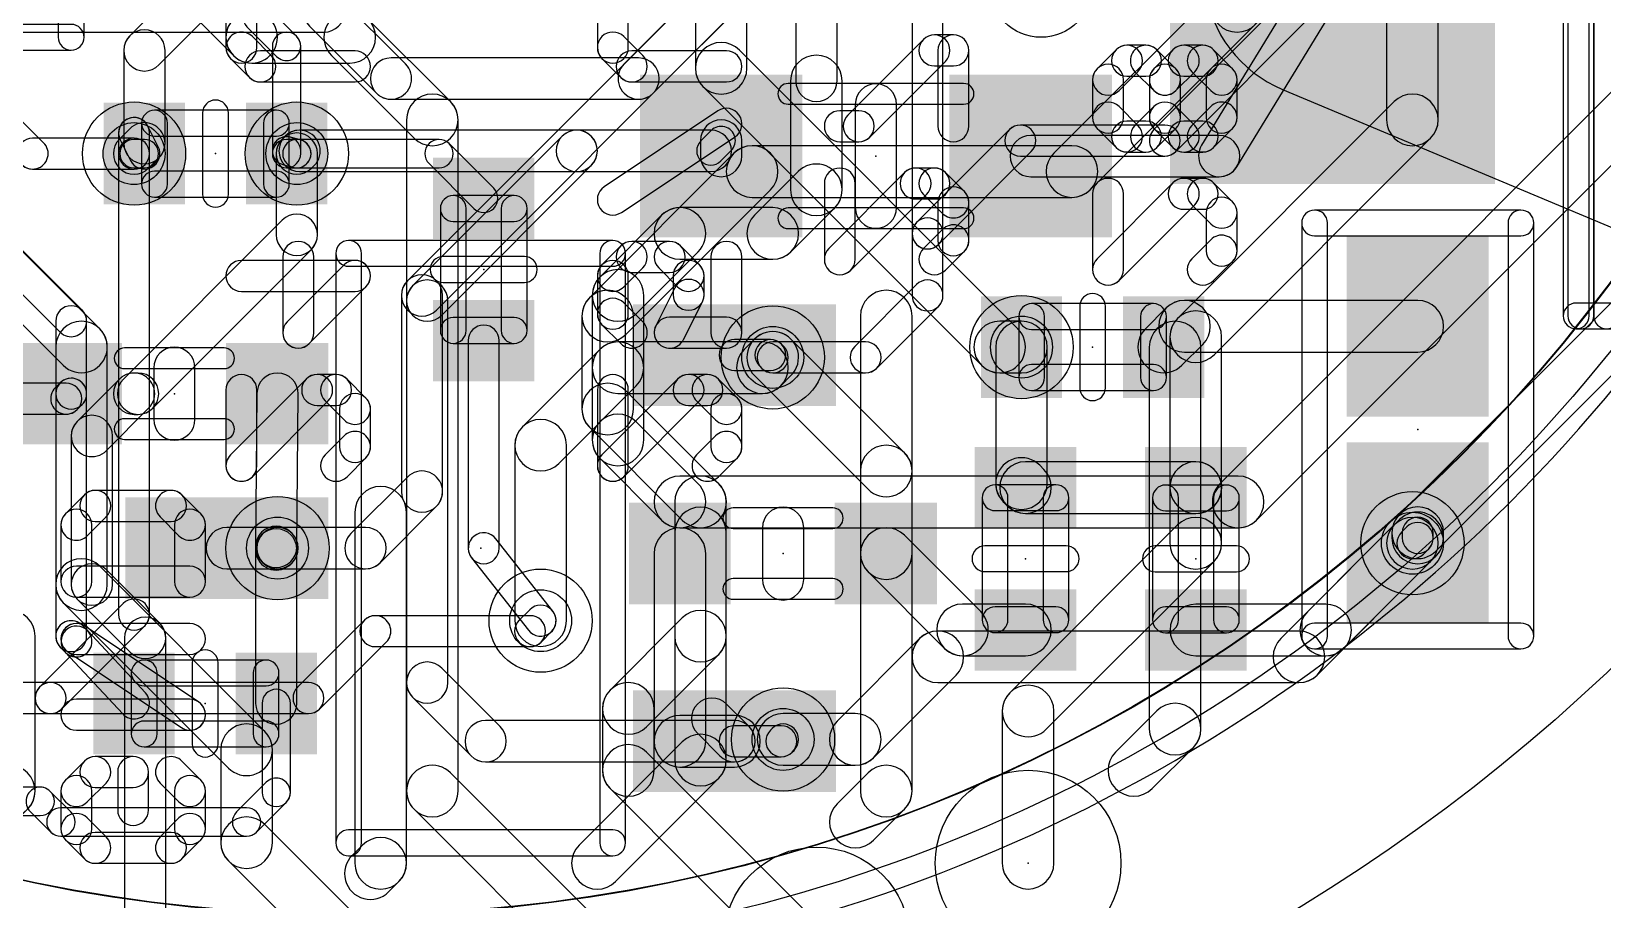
# Model space of a CAD drawing. Extents: x 0 to 2.5, y 0 to 3.1.
# Drawn here: x 0.571 to 0.8756, y 1.253 to 1.4211 of the extents above; entities that cross this region are included whole.
import ezdxf

# ---------------------------------------------------------------- set-up
doc = ezdxf.new("R2010")
doc.units = 0
for name, color, linetype in [('1', 22, 'CONTINUOUS'), ('15', 6, 'CONTINUOUS'), ('16', 175, 'CONTINUOUS'), ('17', 82, 'CONTINUOUS'), ('18', 82, 'CONTINUOUS'), ('19', 53, 'CONTINUOUS'), ('2', 4, 'CONTINUOUS'), ('21', 253, 'CONTINUOUS'), ('22', 253, 'CONTINUOUS'), ('23', 7, 'CONTINUOUS'), ('24', 7, 'CONTINUOUS'), ('31', 253, 'CONTINUOUS'), ('32', 253, 'CONTINUOUS'), ('46', 140, 'CONTINUOUS'), ('51', 253, 'CONTINUOUS')]:
    doc.layers.add(name, color=color, linetype=linetype)

# ---------------------------------------------------------------- blocks, each defined once
blk = doc.blocks.new('RECT')
blk.add_solid([(-0.5, -0.5), (0.5, -0.5), (-0.5, 0.5), (0.5, 0.5)])
blk = doc.blocks.new('ROUNDP')
blk.add_circle((0, 0), 0.5)
blk = doc.blocks.new('ROUNDV')
blk.add_circle((0, 0), 0.5)

msp = doc.modelspace()

# ---------------------------------------------------------------- linework, layer by layer
at = {"layer": '1'}
for points in [[(0.633071, 1.24187, 1), (0.633071, 1.23687, 0.414214), (0.950531, 1.554331, 1), (0.945531, 1.554331, -0.414214)], [(0.813583, 1.409892), (0.898228, 1.374459, 1), (0.917535, 1.420581), (0.83289, 1.456014, 1)], [(0.804697, 1.394915), (0.82665, 1.430868, 1), (0.819822, 1.435037), (0.79787, 1.399085, 1)], [(0.86798, 1.432953), (0.86798, 1.366024, 1), (0.87298, 1.366024), (0.87298, 1.432953, 1)], [(0.873886, 1.366024), (0.873886, 1.432953, 1), (0.868886, 1.432953), (0.868886, 1.366024, 1)], [(0.878886, 1.366024), (0.878886, 1.432953, 1), (0.873886, 1.432953), (0.873886, 1.366024, 1)], [(0.622433, 1.420197), (0.616685, 1.425945, 1), (0.612796, 1.422055), (0.618544, 1.416307, 1)], [(0.623238, 1.397469), (0.623238, 1.418252, 1), (0.617738, 1.418252), (0.617738, 1.397469, 1)], [(0.33591, 1.414943, 1), (0.33157, 1.412459, 0.267949), (0.633061, 1.23687, 1), (0.63308, 1.24187, -0.267949)], [(0.587929, 1.401469), (0.587929, 1.397469, 1), (0.593929, 1.397469), (0.593929, 1.401469, 1)], [(0.595612, 1.39881), (0.593612, 1.40281, 1), (0.588246, 1.400127), (0.590246, 1.396127, 1)], [(0.580861, 1.367121), (0.54651, 1.401473, 1), (0.542267, 1.39723), (0.576619, 1.362879, 1)], [(0.620191, 1.400828), (0.61966, 1.400297, 1), (0.625317, 1.39464), (0.625848, 1.395172, 1)], [(0.67674, 1.402), (0.62302, 1.402, 1), (0.62302, 1.394), (0.67674, 1.394, 1)], [(0.650569, 1.366172), (0.679569, 1.395172, 1), (0.673912, 1.400828), (0.644912, 1.371828, 1)], [(0.70274, 1.402), (0.67674, 1.402, 1), (0.67674, 1.394), (0.70274, 1.394, 1)], [(0.702796, 1.401945), (0.700796, 1.399945, 1), (0.704685, 1.396055), (0.706685, 1.398055, 1)], [(0.70074, 1.4), (0.70074, 1.397, 1), (0.70874, 1.397), (0.70874, 1.4, 1)], [(0.622488, 1.400219), (0.620488, 1.400219, 1), (0.620488, 1.394719), (0.622488, 1.394719, 1)], [(0.76474, 1.393), (0.801283, 1.393, 1), (0.801283, 1.401), (0.76474, 1.401, 1)], [(0.65174, 1.295), (0.65174, 1.369, 1), (0.64374, 1.369), (0.64374, 1.295, 1)], [(0.58174, 1.350969), (0.58174, 1.365, 1), (0.57574, 1.365), (0.57574, 1.350969, 1)], [(0.794055, 1.356464), (0.798087, 1.360496, 1), (0.791016, 1.367567), (0.786984, 1.363536, 1)], [(0.794551, 1.359031), (0.839772, 1.359031, 1), (0.839772, 1.369031), (0.794551, 1.369031, 1)], [(0.87048, 1.363524), (0.925598, 1.363524, 1), (0.925598, 1.368524), (0.87048, 1.368524, 1)], [(0.767961, 1.333559), (0.767961, 1.36, 1), (0.757961, 1.36), (0.757961, 1.333559, 1)], [(0.707331, 1.355457), (0.714283, 1.355457, 1), (0.714283, 1.361457), (0.707331, 1.361457, 1)], [(0.740276, 1.339536), (0.718276, 1.361536, 1), (0.711205, 1.354464), (0.733205, 1.332464, 1)], [(0.712162, 1.356335), (0.712619, 1.355879, 1), (0.716861, 1.360121), (0.716405, 1.360578, 1)], [(0.53374, 1.347), (0.577772, 1.347, 1), (0.577772, 1.353), (0.53374, 1.353, 1)], [(0.579893, 1.347879), (0.580861, 1.348847, 1), (0.576619, 1.35309), (0.57565, 1.352121, 1)], [(0.58174, 1.304), (0.58174, 1.350969, 1), (0.57574, 1.350969), (0.57574, 1.304, 1)], [(0.61474, 1.351002), (0.614488, 1.321341, 1), (0.622488, 1.321273), (0.62274, 1.350935, 1)], [(0.74174, 1.32), (0.74174, 1.336, 1), (0.73174, 1.336), (0.73174, 1.32, 1)], [(0.767276, 1.336315), (0.766496, 1.337095, 1), (0.759425, 1.330024), (0.760205, 1.329244, 1)], [(0.79674, 1.33778), (0.76374, 1.33778, 1), (0.76374, 1.32778), (0.79674, 1.32778, 1)], [(0.800307, 1.336284), (0.800276, 1.336315, 1), (0.793205, 1.329244), (0.793236, 1.329212, 1)], [(0.608906, 1.317055), (0.61874, 1.317055, 1), (0.61874, 1.325055), (0.608906, 1.325055, 1)], [(0.61566, 1.318479), (0.615912, 1.318227, 1), (0.621569, 1.323884), (0.621317, 1.324136, 1)], [(0.621317, 1.317975), (0.621569, 1.318227, 1), (0.615912, 1.323884), (0.61566, 1.323632, 1)], [(0.69174, 1.32), (0.69174, 1.283654, 1), (0.70174, 1.283654), (0.70174, 1.32, 1)], [(0.755055, 1.308756), (0.740276, 1.323536, 1), (0.733205, 1.316464), (0.747984, 1.301685, 1)], [(0.825465, 1.301653), (0.842276, 1.318464, 1), (0.835205, 1.325536), (0.818394, 1.308725, 1)], [(0.83765, 1.325153), (0.836619, 1.324121, 1), (0.840861, 1.319879), (0.841893, 1.32091, 1)], [(0.836772, 1.324031), (0.836772, 1.323031, 1), (0.842772, 1.323031), (0.842772, 1.324031, 1)], [(0.622488, 1.290969), (0.622488, 1.320803, 1), (0.614488, 1.320803), (0.614488, 1.290969, 1)], [(0.76374, 1.31022), (0.75152, 1.31022, 1), (0.75152, 1.30022), (0.76374, 1.30022, 1)], [(0.796772, 1.300189), (0.821929, 1.300189, 1), (0.821929, 1.310189), (0.796772, 1.310189, 1)], [(0.581893, 1.30509), (0.580861, 1.306121, 1), (0.576619, 1.301879), (0.57765, 1.300847, 1)], [(0.593126, 1.293011), (0.581969, 1.305011, 1), (0.577575, 1.300926), (0.588732, 1.288926, 1)], [(0.661915, 1.286482), (0.650569, 1.297828, 1), (0.644912, 1.292172), (0.656258, 1.280825, 1)], [(0.615738, 1.290969), (0.615738, 1.273748, 1), (0.621238, 1.273748), (0.621238, 1.290969, 1)], [(0.700132, 1.285195), (0.704502, 1.280825, 1), (0.710159, 1.286482), (0.705789, 1.290852, 1)], [(0.69674, 1.278654), (0.707331, 1.278654, 1), (0.707331, 1.288654), (0.69674, 1.288654, 1)], [(0.707331, 1.287654), (0.659087, 1.287654, 1), (0.659087, 1.279654), (0.707331, 1.279654, 1)], [(0.707331, 1.280654), (0.716394, 1.280654, 1), (0.716394, 1.286654), (0.707331, 1.286654, 1)], [(0.718515, 1.281532), (0.718861, 1.281879, 1), (0.714619, 1.286121), (0.714272, 1.285775, 1)], [(0.616544, 1.275693), (0.610796, 1.269945, 1), (0.614685, 1.266055), (0.620433, 1.271803, 1)], [(0.57274, 1.27475), (0.526008, 1.27475, 1), (0.526008, 1.26925), (0.57274, 1.26925, 1)], [(0.578685, 1.269945), (0.574685, 1.273945, 1), (0.570796, 1.270055), (0.574796, 1.266055, 1)], [(0.61274, 1.27075), (0.57674, 1.27075, 1), (0.57674, 1.26525), (0.61274, 1.26525, 1)]]:
    msp.add_lwpolyline(points, format="xyb", close=True, dxfattribs=at)
at = {"layer": '15'}
for points in [[(0.83374, 1.492), (0.83374, 1.404, 1), (0.84374, 1.404), (0.84374, 1.492, 1)], [(0.79974, 1.474), (0.79974, 1.426, 1), (0.80974, 1.426), (0.80974, 1.474, 1)], [(0.649569, 1.367172), (0.709569, 1.427172, 1), (0.703912, 1.432828), (0.643912, 1.372828, 1)], [(0.598632, 1.428828), (0.590101, 1.420297, 1), (0.595758, 1.41464), (0.604289, 1.423172, 1)], [(0.801205, 1.429536), (0.769205, 1.397536, 1), (0.776276, 1.390464), (0.808276, 1.422464, 1)], [(0.588929, 1.417469), (0.588929, 1.399469, 1), (0.596929, 1.399469), (0.596929, 1.417469, 1)], [(0.835205, 1.407536), (0.793205, 1.365536, 1), (0.800276, 1.358464), (0.842276, 1.400464, 1)], [(0.590101, 1.402297), (0.588101, 1.400297, 1), (0.593758, 1.39464), (0.595758, 1.39664, 1)], [(0.626488, 1.381748), (0.626488, 1.397469, 1), (0.618488, 1.397469), (0.618488, 1.381748, 1)], [(0.707205, 1.397536), (0.679205, 1.369536, 1), (0.686276, 1.362464), (0.714276, 1.390464, 1)], [(0.77274, 1.399), (0.71074, 1.399, 1), (0.71074, 1.389), (0.77274, 1.389, 1)], [(0.594537, 1.34814), (0.625317, 1.37892, 1), (0.61966, 1.384576), (0.58888, 1.353797, 1)], [(0.65074, 1.332), (0.65074, 1.37, 1), (0.64274, 1.37), (0.64274, 1.332, 1)], [(0.67774, 1.366), (0.67774, 1.348, 1), (0.68774, 1.348), (0.68774, 1.366, 1)], [(0.79174, 1.362), (0.79174, 1.322, 1), (0.80174, 1.322), (0.80174, 1.362, 1)], [(0.585569, 1.339951), (0.593758, 1.34814, 1), (0.588101, 1.353797), (0.579912, 1.345608, 1)], [(0.590929, 1.346969), (0.591709, 1.346969, 1), (0.591709, 1.354969), (0.590929, 1.354969, 1)], [(0.679205, 1.344464), (0.697205, 1.326464, 1), (0.704276, 1.333536), (0.686276, 1.351536, 1)], [(0.58674, 1.314), (0.58674, 1.34278, 1), (0.57874, 1.34278), (0.57874, 1.314, 1)], [(0.638624, 1.318227), (0.649569, 1.329172, 1), (0.643912, 1.334828), (0.632967, 1.323884, 1)], [(0.69574, 1.33), (0.69574, 1.304, 1), (0.70574, 1.304), (0.70574, 1.33, 1)], [(0.61874, 1.317055), (0.635795, 1.317055, 1), (0.635795, 1.325055), (0.61874, 1.325055, 1)], [(0.793205, 1.325536), (0.760701, 1.293032, 1), (0.767772, 1.285961), (0.800276, 1.318464, 1)], [(0.595899, 1.306498), (0.585569, 1.316828, 1), (0.579912, 1.311172), (0.590242, 1.300841, 1)], [(0.597071, 1.234118), (0.597071, 1.303669, 1), (0.589071, 1.303669), (0.589071, 1.234118, 1)], [(0.697205, 1.307536), (0.683205, 1.293536, 1), (0.690276, 1.286464), (0.704276, 1.300464, 1)], [(0.68174, 1.29), (0.68174, 1.278, 1), (0.69174, 1.278), (0.69174, 1.29, 1)], [(0.759236, 1.289496), (0.759236, 1.260024, 1), (0.769236, 1.260024), (0.769236, 1.289496, 1)], [(0.683205, 1.274464), (0.716071, 1.241598, 1), (0.723142, 1.248669), (0.690276, 1.281536, 1)]]:
    msp.add_lwpolyline(points, format="xyb", close=True, dxfattribs=at)
at = {"layer": '16'}
for points in [[(0.633071, 1.24187, 1), (0.633071, 1.23687, 0.414214), (0.950531, 1.554331, 1), (0.945531, 1.554331, -0.414214)], [(0.719197, 1.470276), (0.719197, 1.411543, 1), (0.727197, 1.411543), (0.727197, 1.470276, 1)], [(0.74174, 1.442), (0.74174, 1.382, 1), (0.74774, 1.382), (0.74774, 1.442, 1)], [(0.808496, 1.326464), (0.911496, 1.429464, 1), (0.904425, 1.436536), (0.801425, 1.333536, 1)], [(0.70462, 1.433537), (0.685912, 1.414828, 1), (0.691569, 1.409172), (0.710277, 1.42788, 1)], [(0.62774, 1.429), (0.56374, 1.429, 1), (0.56374, 1.421), (0.62774, 1.421, 1)], [(0.643569, 1.414828), (0.630569, 1.427828, 1), (0.624912, 1.422172), (0.637912, 1.409172, 1)], [(0.816619, 1.430121), (0.788619, 1.402121, 1), (0.792861, 1.397879), (0.820861, 1.425879, 1)], [(0.545619, 1.418879), (0.56915, 1.395347, 1), (0.573393, 1.39959), (0.549861, 1.423121, 1)], [(0.931984, 1.423315), (0.836236, 1.327567, 1), (0.843307, 1.320496), (0.939055, 1.416244, 1)], [(0.718197, 1.411543), (0.718197, 1.390457, 1), (0.728197, 1.390457), (0.728197, 1.411543, 1)], [(0.33591, 1.414943, 1), (0.33157, 1.412459, 0.267949), (0.633061, 1.23687, 1), (0.63308, 1.24187, -0.267949)], [(0.68874, 1.416), (0.64074, 1.416, 1), (0.64074, 1.408), (0.68874, 1.408, 1)], [(0.760619, 1.402121), (0.742619, 1.384121, 1), (0.746861, 1.379879), (0.764861, 1.397879, 1)], [(0.79074, 1.403), (0.76274, 1.403, 1), (0.76274, 1.397), (0.79074, 1.397, 1)], [(0.571272, 1.394469), (0.590929, 1.394469, 1), (0.590929, 1.400469), (0.571272, 1.400469, 1)], [(0.587929, 1.397469), (0.587929, 1.308189, 1), (0.593929, 1.308189), (0.593929, 1.397469, 1)], [(0.590929, 1.394719), (0.592929, 1.394719, 1), (0.592929, 1.400219), (0.590929, 1.400219, 1)], [(0.623194, 1.400126), (0.621194, 1.400658, 1), (0.619782, 1.395342), (0.621782, 1.394811, 1)], [(0.617738, 1.398), (0.617738, 1.397469, 1), (0.623238, 1.397469), (0.623238, 1.398, 1)], [(0.650051, 1.400219), (0.622488, 1.400219, 1), (0.622488, 1.394719), (0.650051, 1.394719, 1)], [(0.660653, 1.390756), (0.651996, 1.399413, 1), (0.648107, 1.395524), (0.656764, 1.386866, 1)], [(0.719661, 1.393992), (0.711205, 1.385536, 1), (0.718276, 1.378464), (0.726732, 1.386921, 1)], [(0.693205, 1.385536), (0.681205, 1.373536, 1), (0.688276, 1.366464), (0.700276, 1.378464, 1)], [(0.71474, 1.387), (0.69674, 1.387, 1), (0.69674, 1.377), (0.71474, 1.377, 1)], [(0.74174, 1.382), (0.74174, 1.37, 1), (0.74774, 1.37), (0.74774, 1.382, 1)], [(0.67974, 1.37), (0.67974, 1.342, 1), (0.68974, 1.342), (0.68974, 1.37, 1)], [(0.742619, 1.372121), (0.730619, 1.360121, 1), (0.734861, 1.355879), (0.746861, 1.367879, 1)], [(0.655709, 1.361252), (0.655709, 1.321031, 1), (0.661709, 1.321031), (0.661709, 1.361252, 1)], [(0.71474, 1.355), (0.73274, 1.355, 1), (0.73274, 1.361), (0.71474, 1.361, 1)], [(0.681205, 1.338464), (0.693205, 1.326464, 1), (0.700276, 1.333536), (0.688276, 1.345536, 1)], [(0.69674, 1.325), (0.804961, 1.325, 1), (0.804961, 1.335), (0.69674, 1.335, 1)], [(0.836236, 1.326567), (0.835205, 1.325536, 1), (0.842276, 1.318464), (0.843307, 1.319496, 1)], [(0.834772, 1.324031), (0.834772, 1.323031, 1), (0.844772, 1.323031), (0.844772, 1.324031, 1)], [(0.820276, 1.296464), (0.842276, 1.318464, 1), (0.835205, 1.325536), (0.813205, 1.303536, 1)], [(0.65635, 1.319177), (0.667382, 1.305146, 1), (0.672099, 1.308854), (0.661067, 1.322886, 1)], [(0.588808, 1.31031), (0.572619, 1.294121, 1), (0.576861, 1.289879), (0.59305, 1.306068, 1)], [(0.66983, 1.302847), (0.671861, 1.304879, 1), (0.667619, 1.309121), (0.665587, 1.30709, 1)], [(0.635587, 1.30709), (0.622619, 1.294121, 1), (0.626861, 1.289879), (0.63983, 1.302847, 1)], [(0.637709, 1.301969), (0.667709, 1.301969, 1), (0.667709, 1.307969), (0.637709, 1.307969, 1)], [(0.734276, 1.280464), (0.750276, 1.296464, 1), (0.743205, 1.303536), (0.727205, 1.287536, 1)], [(0.74674, 1.295), (0.81674, 1.295, 1), (0.81674, 1.305), (0.74674, 1.305, 1)], [(0.57474, 1.295), (0.55074, 1.295, 1), (0.55074, 1.289), (0.57474, 1.289, 1)], [(0.62474, 1.295), (0.57474, 1.295, 1), (0.57474, 1.289), (0.62474, 1.289, 1)], [(0.71674, 1.279), (0.73074, 1.279, 1), (0.73074, 1.289), (0.71674, 1.289, 1)]]:
    msp.add_lwpolyline(points, format="xyb", close=True, dxfattribs=at)
at = {"layer": '19'}
for radius in [0.304381, 0.304281]:
    msp.add_circle((0.633071, 1.554331), radius, dxfattribs=at)
at = {"layer": '2'}
for points in [[(0.69974, 1.46), (0.69974, 1.414, 1), (0.70974, 1.414), (0.70974, 1.46, 1)], [(0.617276, 1.423536), (0.602276, 1.438536, 1), (0.595205, 1.431464), (0.610205, 1.416464, 1)], [(0.63274, 1.425), (0.61374, 1.425, 1), (0.61374, 1.415), (0.63274, 1.415, 1)], [(0.629205, 1.416464), (0.645205, 1.400464, 1), (0.652276, 1.407536), (0.636276, 1.423536, 1)], [(0.701205, 1.410464), (0.755205, 1.356464, 1), (0.762276, 1.363536), (0.708276, 1.417536, 1)], [(0.64374, 1.404), (0.64374, 1.274, 1), (0.65374, 1.274), (0.65374, 1.404, 1)], [(0.584276, 1.363536), (0.566276, 1.381536, 1), (0.559205, 1.374464), (0.577205, 1.356464, 1)], [(0.58574, 1.314), (0.58574, 1.36, 1), (0.57574, 1.36), (0.57574, 1.314, 1)], [(0.75874, 1.355), (0.762961, 1.355, 1), (0.762961, 1.365), (0.75874, 1.365, 1)], [(0.716276, 1.352464), (0.718276, 1.354464, 1), (0.711205, 1.361536), (0.709205, 1.359536, 1)], [(0.673276, 1.337464), (0.688276, 1.352464, 1), (0.681205, 1.359536), (0.666205, 1.344536, 1)], [(0.68474, 1.351), (0.71274, 1.351, 1), (0.71274, 1.361), (0.68474, 1.361, 1)], [(0.67474, 1.307), (0.67474, 1.341, 1), (0.66474, 1.341), (0.66474, 1.307, 1)], [(0.616276, 1.285536), (0.584276, 1.317536, 1), (0.577205, 1.310464), (0.609205, 1.278464, 1)], [(0.61774, 1.264), (0.61774, 1.282, 1), (0.60774, 1.282), (0.60774, 1.264, 1)], [(0.645205, 1.270464), (0.676535, 1.239134, 1), (0.683606, 1.246205), (0.652276, 1.277536, 1)], [(0.639606, 1.244205), (0.616276, 1.267536, 1), (0.609205, 1.260464), (0.632535, 1.237134, 1)]]:
    msp.add_lwpolyline(points, format="xyb", close=True, dxfattribs=at)
at = {"layer": '21'}
for points in [[(0.73874, 1.387), (0.73874, 1.407, 1), (0.73074, 1.407), (0.73074, 1.387, 1)], [(0.604209, 1.405343), (0.604209, 1.389594, 1), (0.609209, 1.389594), (0.609209, 1.405343, 1)], [(0.822272, 1.304031), (0.822272, 1.384031, 1), (0.817272, 1.384031), (0.817272, 1.304031, 1)], [(0.819772, 1.381531), (0.859772, 1.381531, 1), (0.859772, 1.386531), (0.819772, 1.386531, 1)], [(0.857272, 1.384031), (0.857272, 1.304031, 1), (0.862272, 1.304031), (0.862272, 1.384031, 1)], [(0.635028, 1.263969), (0.635028, 1.378142, 1), (0.630028, 1.378142), (0.630028, 1.263969, 1)], [(0.683709, 1.380642), (0.632528, 1.380642, 1), (0.632528, 1.375642), (0.683709, 1.375642, 1)], [(0.686209, 1.263969), (0.686209, 1.378142, 1), (0.681209, 1.378142), (0.681209, 1.263969, 1)], [(0.77924, 1.352126), (0.77924, 1.367874, 1), (0.77424, 1.367874), (0.77424, 1.352126, 1)], [(0.60274, 1.345969), (0.60274, 1.355969, 1), (0.59474, 1.355969), (0.59474, 1.345969, 1)], [(0.72074, 1.315), (0.72074, 1.325, 1), (0.71274, 1.325), (0.71274, 1.315, 1)], [(0.771614, 1.3215), (0.755866, 1.3215, 1), (0.755866, 1.3165), (0.771614, 1.3165, 1)], [(0.804646, 1.321469), (0.788898, 1.321469, 1), (0.788898, 1.316469), (0.804646, 1.316469, 1)], [(0.859772, 1.306531), (0.819772, 1.306531, 1), (0.819772, 1.301531), (0.859772, 1.301531, 1)], [(0.607209, 1.283094), (0.607209, 1.298843, 1), (0.602209, 1.298843), (0.602209, 1.283094, 1)], [(0.683709, 1.266469), (0.632528, 1.266469, 1), (0.632528, 1.261469), (0.683709, 1.261469, 1)]]:
    msp.add_lwpolyline(points, format="xyb", close=True, dxfattribs=at)
at = {"layer": '22'}
for points in [[(0.58124, 1.42), (0.58124, 1.51, 1), (0.57624, 1.51), (0.57624, 1.42, 1)], [(0.61474, 1.418016), (0.61474, 1.425355, 1), (0.60874, 1.425355), (0.60874, 1.418016, 1)], [(0.68674, 1.418016), (0.68674, 1.425355, 1), (0.68074, 1.425355), (0.68074, 1.418016, 1)], [(0.50874, 1.4175), (0.57874, 1.4175, 1), (0.57874, 1.4225), (0.50874, 1.4225, 1)], [(0.617531, 1.416467), (0.613861, 1.420137, 1), (0.609619, 1.415894), (0.613289, 1.412225, 1)], [(0.689531, 1.416467), (0.685861, 1.420137, 1), (0.681619, 1.415894), (0.685289, 1.412225, 1)], [(0.743968, 1.419582), (0.729289, 1.404903, 1), (0.733531, 1.400661), (0.74821, 1.41534, 1)], [(0.749759, 1.420461), (0.746089, 1.420461, 1), (0.746089, 1.414461), (0.749759, 1.414461, 1)], [(0.752759, 1.402782), (0.752759, 1.417461, 1), (0.746759, 1.417461), (0.746759, 1.402782, 1)], [(0.633759, 1.417346), (0.61541, 1.417346, 1), (0.61541, 1.411346), (0.633759, 1.411346, 1)], [(0.705759, 1.417346), (0.68741, 1.417346, 1), (0.68741, 1.411346), (0.705759, 1.411346, 1)], [(0.781289, 1.417582), (0.777619, 1.413913, 1), (0.781861, 1.40967), (0.785531, 1.41334, 1)], [(0.78708, 1.418461), (0.78341, 1.418461, 1), (0.78341, 1.412461), (0.78708, 1.412461, 1)], [(0.792871, 1.413913), (0.789201, 1.417582, 1), (0.784958, 1.41334), (0.788628, 1.40967, 1)], [(0.792298, 1.417582), (0.788628, 1.413913, 1), (0.792871, 1.40967), (0.796541, 1.41334, 1)], [(0.798089, 1.418461), (0.794419, 1.418461, 1), (0.794419, 1.412461), (0.798089, 1.412461, 1)], [(0.80388, 1.413913), (0.80021, 1.417582, 1), (0.795968, 1.41334), (0.799638, 1.40967, 1)], [(0.77674, 1.411791), (0.77674, 1.404452, 1), (0.78274, 1.404452), (0.78274, 1.411791, 1)], [(0.79375, 1.404452), (0.79375, 1.411791, 1), (0.78775, 1.411791), (0.78775, 1.404452, 1)], [(0.804759, 1.404452), (0.804759, 1.411791, 1), (0.798759, 1.411791), (0.798759, 1.404452, 1)], [(0.604209, 1.405343), (0.604209, 1.389594, 1), (0.609209, 1.389594), (0.609209, 1.405343, 1)], [(0.777619, 1.40233), (0.781289, 1.398661, 1), (0.785531, 1.402903), (0.781861, 1.406573, 1)], [(0.789201, 1.398661), (0.792871, 1.40233, 1), (0.788628, 1.406573), (0.784958, 1.402903, 1)], [(0.788628, 1.40233), (0.792298, 1.398661, 1), (0.796541, 1.402903), (0.792871, 1.406573, 1)], [(0.80021, 1.398661), (0.80388, 1.40233, 1), (0.799638, 1.406573), (0.795968, 1.402903, 1)], [(0.685404, 1.386068), (0.707423, 1.400747, 1), (0.704095, 1.405739), (0.682076, 1.39106, 1)], [(0.73141, 1.405782), (0.72774, 1.405782, 1), (0.72774, 1.399782), (0.73141, 1.399782, 1)], [(0.78341, 1.397782), (0.78708, 1.397782, 1), (0.78708, 1.403782), (0.78341, 1.403782, 1)], [(0.794419, 1.397782), (0.798089, 1.397782, 1), (0.798089, 1.403782), (0.794419, 1.403782, 1)], [(0.72474, 1.391679), (0.72474, 1.377, 1), (0.73074, 1.377), (0.73074, 1.391679, 1)], [(0.729861, 1.374879), (0.744541, 1.389558, 1), (0.740298, 1.3938), (0.725619, 1.379121, 1)], [(0.742419, 1.388679), (0.746089, 1.388679, 1), (0.746089, 1.394679), (0.742419, 1.394679, 1)], [(0.743968, 1.389558), (0.747638, 1.385888, 1), (0.75188, 1.390131), (0.74821, 1.3938, 1)], [(0.77674, 1.389679), (0.77674, 1.375, 1), (0.78274, 1.375), (0.78274, 1.389679, 1)], [(0.781861, 1.372879), (0.796541, 1.387558, 1), (0.792298, 1.3918), (0.777619, 1.377121, 1)], [(0.794419, 1.386679), (0.798089, 1.386679, 1), (0.798089, 1.392679), (0.794419, 1.392679, 1)], [(0.795968, 1.387558), (0.799638, 1.383888, 1), (0.80388, 1.388131), (0.80021, 1.3918, 1)], [(0.746759, 1.388009), (0.746759, 1.38067, 1), (0.752759, 1.38067), (0.752759, 1.388009, 1)], [(0.798759, 1.386009), (0.798759, 1.37867, 1), (0.804759, 1.37867), (0.804759, 1.386009, 1)], [(0.747638, 1.382791), (0.743968, 1.379121, 1), (0.74821, 1.374879), (0.75188, 1.378548, 1)], [(0.62575, 1.362782), (0.62575, 1.377461, 1), (0.61975, 1.377461), (0.61975, 1.362782, 1)], [(0.685289, 1.379582), (0.681619, 1.375913, 1), (0.685861, 1.37167), (0.689531, 1.37534, 1)], [(0.69475, 1.380461), (0.68741, 1.380461, 1), (0.68741, 1.374461), (0.69475, 1.374461, 1)], [(0.700541, 1.375913), (0.696871, 1.379582, 1), (0.692628, 1.37534), (0.696298, 1.37167, 1)], [(0.702759, 1.377461), (0.702759, 1.362782, 1), (0.708759, 1.362782), (0.708759, 1.377461, 1)], [(0.799638, 1.380791), (0.795968, 1.377121, 1), (0.80021, 1.372879), (0.80388, 1.376548, 1)], [(0.61174, 1.370791), (0.633759, 1.370791, 1), (0.633759, 1.376791), (0.61174, 1.376791, 1)], [(0.631638, 1.375913), (0.620628, 1.364903, 1), (0.624871, 1.360661), (0.63588, 1.37167, 1)], [(0.666583, 1.377531), (0.650835, 1.377531, 1), (0.650835, 1.372531), (0.666583, 1.372531, 1)], [(0.68074, 1.373791), (0.68074, 1.366452, 1), (0.68674, 1.366452), (0.68674, 1.373791, 1)], [(0.701419, 1.370122), (0.701419, 1.373791, 1), (0.695419, 1.373791), (0.695419, 1.370122, 1)], [(0.697433, 1.36144), (0.701103, 1.36878, 1), (0.695736, 1.371463), (0.692066, 1.364124, 1)], [(0.73174, 1.366), (0.73174, 1.274, 1), (0.74174, 1.274), (0.74174, 1.366, 1)], [(0.681619, 1.36433), (0.685289, 1.360661, 1), (0.689531, 1.364903), (0.685861, 1.368573, 1)], [(0.705759, 1.365782), (0.69475, 1.365782, 1), (0.69475, 1.359782), (0.705759, 1.359782, 1)], [(0.78774, 1.36), (0.78774, 1.286, 1), (0.79774, 1.286), (0.79774, 1.36, 1)], [(0.60874, 1.351679), (0.60874, 1.337, 1), (0.61474, 1.337), (0.61474, 1.351679, 1)], [(0.613861, 1.334879), (0.628541, 1.349558, 1), (0.624298, 1.3538), (0.609619, 1.339121, 1)], [(0.626419, 1.348679), (0.630089, 1.348679, 1), (0.630089, 1.354679), (0.626419, 1.354679, 1)], [(0.627968, 1.349558), (0.631638, 1.345888, 1), (0.63588, 1.350131), (0.63221, 1.3538, 1)], [(0.68074, 1.351679), (0.68074, 1.337, 1), (0.68674, 1.337), (0.68674, 1.351679, 1)], [(0.685861, 1.334879), (0.700541, 1.349558, 1), (0.696298, 1.3538), (0.681619, 1.339121, 1)], [(0.698419, 1.348679), (0.702089, 1.348679, 1), (0.702089, 1.354679), (0.698419, 1.354679, 1)], [(0.699968, 1.349558), (0.703638, 1.345888, 1), (0.70788, 1.350131), (0.70421, 1.3538, 1)], [(0.630759, 1.348009), (0.630759, 1.34067, 1), (0.636759, 1.34067), (0.636759, 1.348009, 1)], [(0.702759, 1.348009), (0.702759, 1.34067, 1), (0.708759, 1.34067), (0.708759, 1.348009, 1)], [(0.631638, 1.342791), (0.627968, 1.339121, 1), (0.63221, 1.334879), (0.63588, 1.338548, 1)], [(0.703638, 1.342791), (0.699968, 1.339121, 1), (0.70421, 1.334879), (0.70788, 1.338548, 1)], [(0.581861, 1.323452), (0.585531, 1.327122, 1), (0.581289, 1.331364), (0.577619, 1.327695, 1)], [(0.58341, 1.326243), (0.598089, 1.326243, 1), (0.598089, 1.332243), (0.58341, 1.332243, 1)], [(0.595968, 1.327122), (0.599638, 1.323452, 1), (0.60388, 1.327695), (0.60021, 1.331364, 1)], [(0.63374, 1.328), (0.63374, 1.26, 1), (0.64374, 1.26), (0.64374, 1.328, 1)], [(0.58274, 1.314564), (0.58274, 1.325573, 1), (0.57674, 1.325573), (0.57674, 1.314564, 1)], [(0.598759, 1.325573), (0.598759, 1.314564, 1), (0.604759, 1.314564), (0.604759, 1.325573, 1)], [(0.69574, 1.324), (0.69574, 1.28, 1), (0.70574, 1.28), (0.70574, 1.324, 1)], [(0.601759, 1.317564), (0.57974, 1.317564, 1), (0.57974, 1.311564), (0.601759, 1.311564, 1)], [(0.56174, 1.304), (0.56174, 1.274, 1), (0.57174, 1.274), (0.57174, 1.304, 1)], [(0.603423, 1.291278), (0.581404, 1.305957, 1), (0.578076, 1.300965), (0.600095, 1.286286, 1)], [(0.57974, 1.300461), (0.601759, 1.300461, 1), (0.601759, 1.306461), (0.57974, 1.306461, 1)], [(0.57974, 1.285782), (0.601759, 1.285782, 1), (0.601759, 1.291782), (0.57974, 1.291782, 1)], [(0.789205, 1.289536), (0.781205, 1.281536, 1), (0.788276, 1.274464), (0.796276, 1.282464, 1)], [(0.697205, 1.283536), (0.677205, 1.263536, 1), (0.684276, 1.256464), (0.704276, 1.276464, 1)], [(0.581861, 1.271888), (0.585531, 1.275558, 1), (0.581289, 1.2798), (0.577619, 1.276131, 1)], [(0.58341, 1.274679), (0.59075, 1.274679, 1), (0.59075, 1.280679), (0.58341, 1.280679, 1)], [(0.58775, 1.277679), (0.58775, 1.27034, 1), (0.59375, 1.27034), (0.59375, 1.277679, 1)], [(0.595968, 1.275558), (0.599638, 1.271888, 1), (0.60388, 1.276131), (0.60021, 1.2798, 1)], [(0.563205, 1.277536), (0.555205, 1.269536, 1), (0.562276, 1.262464), (0.570276, 1.270464, 1)], [(0.58274, 1.26667), (0.58274, 1.274009, 1), (0.57674, 1.274009), (0.57674, 1.26667, 1)], [(0.598759, 1.274009), (0.598759, 1.26667, 1), (0.604759, 1.26667), (0.604759, 1.274009, 1)], [(0.733205, 1.277536), (0.727205, 1.271536, 1), (0.734276, 1.264464), (0.740276, 1.270464, 1)], [(0.585531, 1.265121), (0.581861, 1.268791, 1), (0.577619, 1.264548), (0.581289, 1.260879, 1)], [(0.599638, 1.268791), (0.595968, 1.265121, 1), (0.60021, 1.260879), (0.60388, 1.264548, 1)], [(0.598089, 1.266), (0.58341, 1.266, 1), (0.58341, 1.26), (0.598089, 1.26, 1)], [(0.635205, 1.263536), (0.633205, 1.261536, 1), (0.640276, 1.254464), (0.642276, 1.256464, 1)]]:
    msp.add_lwpolyline(points, format="xyb", close=True, dxfattribs=at)
at = {"layer": '23'}
for points in [[(0.594898, 1.400874), (0.61852, 1.400874, 1), (0.61852, 1.405874), (0.594898, 1.405874, 1)], [(0.597398, 1.391563), (0.597398, 1.403374, 1), (0.592398, 1.403374), (0.592398, 1.391563, 1)], [(0.61602, 1.403374), (0.61602, 1.391563, 1), (0.62102, 1.391563), (0.62102, 1.403374, 1)], [(0.61852, 1.394063), (0.594898, 1.394063, 1), (0.594898, 1.389063), (0.61852, 1.389063, 1)], [(0.767429, 1.354094), (0.767429, 1.365906, 1), (0.762429, 1.365906), (0.762429, 1.354094, 1)], [(0.764929, 1.363406), (0.788551, 1.363406, 1), (0.788551, 1.368406), (0.764929, 1.368406, 1)], [(0.786051, 1.365906), (0.786051, 1.354094, 1), (0.791051, 1.354094), (0.791051, 1.365906, 1)], [(0.788551, 1.356594), (0.764929, 1.356594, 1), (0.764929, 1.351594), (0.788551, 1.351594, 1)], [(0.760335, 1.307189), (0.760335, 1.330811, 1), (0.755335, 1.330811), (0.755335, 1.307189, 1)], [(0.757835, 1.328311), (0.769646, 1.328311, 1), (0.769646, 1.333311), (0.757835, 1.333311, 1)], [(0.767146, 1.330811), (0.767146, 1.307189, 1), (0.772146, 1.307189), (0.772146, 1.330811, 1)], [(0.793366, 1.307157), (0.793366, 1.33078, 1), (0.788366, 1.33078), (0.788366, 1.307157, 1)], [(0.790866, 1.32828), (0.802677, 1.32828, 1), (0.802677, 1.33328), (0.790866, 1.33328, 1)], [(0.800177, 1.33078), (0.800177, 1.307157, 1), (0.805177, 1.307157), (0.805177, 1.33078, 1)], [(0.769646, 1.309689), (0.757835, 1.309689, 1), (0.757835, 1.304689), (0.769646, 1.304689, 1)], [(0.802677, 1.309657), (0.790866, 1.309657, 1), (0.790866, 1.304657), (0.802677, 1.304657, 1)], [(0.595398, 1.285063), (0.595398, 1.296874, 1), (0.590398, 1.296874), (0.590398, 1.285063, 1)], [(0.592898, 1.294374), (0.61652, 1.294374, 1), (0.61652, 1.299374), (0.592898, 1.299374, 1)], [(0.61402, 1.296874), (0.61402, 1.285063, 1), (0.61902, 1.285063), (0.61902, 1.296874, 1)], [(0.61652, 1.287563), (0.592898, 1.287563, 1), (0.592898, 1.282563), (0.61652, 1.282563, 1)]]:
    msp.add_lwpolyline(points, format="xyb", close=True, dxfattribs=at)
for p in [(0.606709, 1.397469), (0.73474, 1.397), (0.77674, 1.36), (0.59874, 1.350969), (0.839772, 1.344031), (0.658118, 1.321055), (0.71674, 1.32), (0.76374, 1.319), (0.796772, 1.318969), (0.604709, 1.290969), (0.764236, 1.260024)]:
    msp.add_point(p, dxfattribs=at)
at = {"layer": '24'}
for points in [[(0.61852, 1.405874), (0.594898, 1.405874, 1), (0.594898, 1.400874), (0.61852, 1.400874, 1)], [(0.592398, 1.403374), (0.592398, 1.391563, 1), (0.597398, 1.391563), (0.597398, 1.403374, 1)], [(0.62102, 1.391563), (0.62102, 1.403374, 1), (0.61602, 1.403374), (0.61602, 1.391563, 1)], [(0.594898, 1.389063), (0.61852, 1.389063, 1), (0.61852, 1.394063), (0.594898, 1.394063, 1)], [(0.664614, 1.389343), (0.652803, 1.389343, 1), (0.652803, 1.384343), (0.664614, 1.384343, 1)], [(0.650303, 1.386843), (0.650303, 1.36322, 1), (0.655303, 1.36322), (0.655303, 1.386843, 1)], [(0.667114, 1.36322), (0.667114, 1.386843, 1), (0.662114, 1.386843), (0.662114, 1.36322, 1)], [(0.652803, 1.36072), (0.664614, 1.36072, 1), (0.664614, 1.36572), (0.652803, 1.36572, 1)]]:
    msp.add_lwpolyline(points, format="xyb", close=True, dxfattribs=at)
for p in [(0.606709, 1.397469), (0.658709, 1.375031)]:
    msp.add_point(p, dxfattribs=at)
at = {"layer": '46'}
for points in [[(0.297402, 1.441498, 1), (0.202598, 1.409683, 0.32219), (0.633057, 1.1, 1), (0.633084, 1.2, -0.32219)], [(0.633057, 1.2, 1), (0.633084, 1.1, 0.32219), (1.063544, 1.409683, 1), (0.96874, 1.441498, -0.32219)]]:
    msp.add_lwpolyline(points, format="xyb", close=True, dxfattribs=at)
at = {"layer": '51'}
for points in [[(0.751748, 1.411047), (0.717732, 1.411047, 1), (0.717732, 1.407047), (0.751748, 1.407047, 1)], [(0.717732, 1.382953), (0.751748, 1.382953, 1), (0.751748, 1.386953), (0.717732, 1.386953, 1)], [(0.589094, 1.355819), (0.608386, 1.355819, 1), (0.608386, 1.359819), (0.589094, 1.359819, 1)], [(0.608386, 1.346118), (0.589094, 1.346118, 1), (0.589094, 1.342118), (0.608386, 1.342118, 1)], [(0.707094, 1.32485), (0.726386, 1.32485, 1), (0.726386, 1.32885), (0.707094, 1.32885, 1)], [(0.726386, 1.31515), (0.707094, 1.31515, 1), (0.707094, 1.31115), (0.726386, 1.31115, 1)]]:
    msp.add_lwpolyline(points, format="xyb", close=True, dxfattribs=at)

# ---------------------------------------------------------------- block references
at = {"layer": '1'}
for p, xscale, yscale, rotation in [((0.823236, 1.432953), 0.082677, 0.062992, 90), ((0.70474, 1.397), 0.031496, 0.031496, 180), ((0.76474, 1.397), 0.031496, 0.031496, 180), ((0.839772, 1.364031), 0.035, 0.0275, 270), ((0.707331, 1.358457), 0.03937, 0.019685, 180), ((0.762961, 1.36), 0.015748, 0.019685, 180), ((0.79052, 1.36), 0.015748, 0.019685, 180), ((0.57874, 1.350969), 0.019685, 0.019685, 180), ((0.61874, 1.350969), 0.019685, 0.019685, 180), ((0.76374, 1.33278), 0.015748, 0.019685, 270), ((0.796772, 1.332748), 0.015748, 0.019685, 270), ((0.839772, 1.324031), 0.035, 0.0275, 270), ((0.608906, 1.321055), 0.03937, 0.019685, 180), ((0.69674, 1.32), 0.019685, 0.019685, 180), ((0.73674, 1.32), 0.019685, 0.019685, 180), ((0.76374, 1.30522), 0.015748, 0.019685, 270), ((0.796772, 1.305189), 0.015748, 0.019685, 270), ((0.590929, 1.290969), 0.015748, 0.019685, 180), ((0.618488, 1.290969), 0.015748, 0.019685, 180), ((0.707331, 1.283654), 0.03937, 0.019685, 180)]:
    msp.add_blockref('RECT', p, dxfattribs=dict(at, xscale=xscale, yscale=yscale, rotation=rotation))
at = {"layer": '1', "xscale": 0.015748, "yscale": 0.019685}
for p in [(0.592929, 1.397469), (0.620488, 1.397469)]:
    msp.add_blockref('RECT', p, dxfattribs=at)
at = {"layer": '16', "xscale": 0.015748, "yscale": 0.019685}
for p, rotation in [((0.592929, 1.397469), 180), ((0.620488, 1.397469), 180), ((0.658709, 1.388811), 90), ((0.658709, 1.361252), 90)]:
    msp.add_blockref('RECT', p, dxfattribs=dict(at, rotation=rotation))
at = {"layer": '17', "xscale": 0.036, "yscale": 0.036}
for p in [(0.764236, 1.260024), (0.764236, 1.260024), (0.764236, 1.260024), (0.764236, 1.260024), (0.723236, 1.245134), (0.723236, 1.245134), (0.723236, 1.245134), (0.723236, 1.245134)]:
    msp.add_blockref('ROUNDP', p, dxfattribs=at)
at = {"layer": '18'}
for p, xscale, yscale in [((0.76674, 1.43), 0.02, 0.02), ((0.76674, 1.43), 0.02, 0.02), ((0.590929, 1.397469), 0.02, 0.02), ((0.590929, 1.397469), 0.02, 0.02), ((0.622488, 1.397469), 0.02, 0.02), ((0.622488, 1.397469), 0.02, 0.02), ((0.590929, 1.397469), 0.012, 0.012), ((0.590929, 1.397469), 0.012, 0.012), ((0.622488, 1.397469), 0.012, 0.012), ((0.622488, 1.397469), 0.012, 0.012), ((0.71474, 1.358), 0.02, 0.02), ((0.71474, 1.358), 0.02, 0.02), ((0.762961, 1.36), 0.02, 0.02), ((0.762961, 1.36), 0.02, 0.02), ((0.762961, 1.36), 0.012, 0.012), ((0.762961, 1.36), 0.012, 0.012), ((0.71474, 1.358), 0.012, 0.012), ((0.71474, 1.358), 0.012, 0.012), ((0.61874, 1.321055), 0.02, 0.02), ((0.61874, 1.321055), 0.02, 0.02), ((0.83874, 1.322), 0.02, 0.02), ((0.83874, 1.322), 0.02, 0.02), ((0.83874, 1.322), 0.012, 0.012), ((0.83874, 1.322), 0.012, 0.012), ((0.61874, 1.321055), 0.012, 0.012), ((0.61874, 1.321055), 0.012, 0.012), ((0.66974, 1.307), 0.02, 0.02), ((0.66974, 1.307), 0.02, 0.02), ((0.66974, 1.307), 0.012, 0.012), ((0.66974, 1.307), 0.012, 0.012), ((0.71674, 1.284), 0.02, 0.02), ((0.71674, 1.284), 0.02, 0.02), ((0.71674, 1.284), 0.012, 0.012), ((0.71674, 1.284), 0.012, 0.012)]:
    msp.add_blockref('ROUNDV', p, dxfattribs=dict(at, xscale=xscale, yscale=yscale))
at = {"layer": '31'}
for p, xscale, yscale, rotation in [((0.823236, 1.432953), 0.080677, 0.060992, 90), ((0.70474, 1.397), 0.029496, 0.029496, 180), ((0.76474, 1.397), 0.029496, 0.029496, 180), ((0.839772, 1.364031), 0.033, 0.0255, 270), ((0.762961, 1.36), 0.013748, 0.017685, 180), ((0.79052, 1.36), 0.013748, 0.017685, 180), ((0.707331, 1.358457), 0.03737, 0.017685, 180), ((0.57874, 1.350969), 0.017685, 0.017685, 180), ((0.61874, 1.350969), 0.017685, 0.017685, 180), ((0.839772, 1.324031), 0.033, 0.0255, 270), ((0.76374, 1.33278), 0.013748, 0.017685, 270), ((0.796772, 1.332748), 0.013748, 0.017685, 270), ((0.608906, 1.321055), 0.03737, 0.017685, 180), ((0.69674, 1.32), 0.017685, 0.017685, 180), ((0.73674, 1.32), 0.017685, 0.017685, 180), ((0.76374, 1.30522), 0.013748, 0.017685, 270), ((0.796772, 1.305189), 0.013748, 0.017685, 270), ((0.590929, 1.290969), 0.013748, 0.017685, 180), ((0.618488, 1.290969), 0.013748, 0.017685, 180), ((0.707331, 1.283654), 0.03737, 0.017685, 180)]:
    msp.add_blockref('RECT', p, dxfattribs=dict(at, xscale=xscale, yscale=yscale, rotation=rotation))
at = {"layer": '31', "xscale": 0.013748, "yscale": 0.017685}
for p in [(0.592929, 1.397469), (0.620488, 1.397469)]:
    msp.add_blockref('RECT', p, dxfattribs=at)
at = {"layer": '32', "xscale": 0.013748, "yscale": 0.017685}
for p, rotation in [((0.592929, 1.397469), 180), ((0.620488, 1.397469), 180), ((0.658709, 1.388811), 90), ((0.658709, 1.361252), 90)]:
    msp.add_blockref('RECT', p, dxfattribs=dict(at, rotation=rotation))
at = {"layer": '51', "rotation": 180}
for p, xscale, yscale in [((0.710492, 1.397), 0.014496, 0.031496), ((0.758988, 1.397), 0.014496, 0.031496), ((0.583803, 1.350969), 0.009496, 0.019685), ((0.613583, 1.350969), 0.009685, 0.019685), ((0.701803, 1.32), 0.009496, 0.019685), ((0.731583, 1.32), 0.009685, 0.019685)]:
    msp.add_blockref('RECT', p, dxfattribs=dict(at, xscale=xscale, yscale=yscale))

doc.saveas('drawing.dxf')
